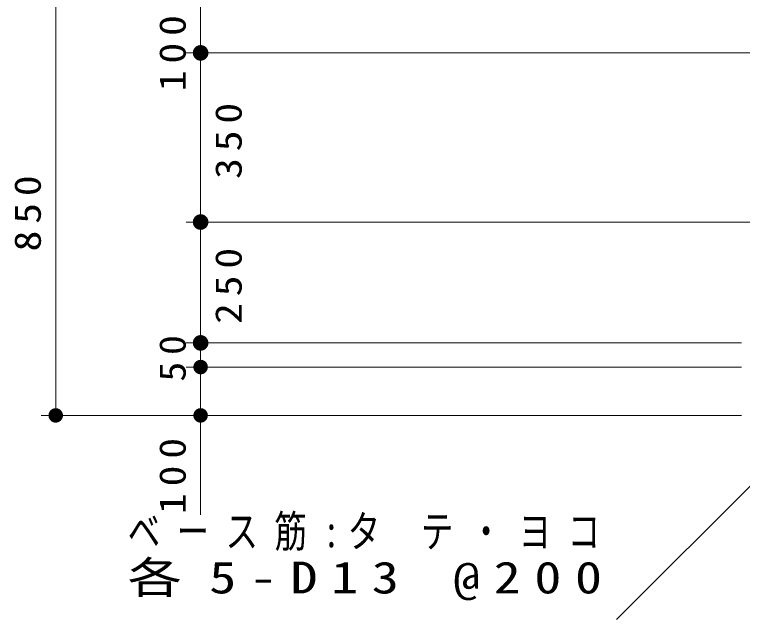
# Model space of a CAD drawing. Units: millimetres on the paper, scale 1:30. Extents: x -385 to 0, y 0 to 267.
# Drawn here: x -174.2 to -123.9, y 83.5 to 125.2 of the extents above; entities that cross this region are included whole.
import ezdxf

# ---------------------------------------------------------------- set-up
doc = ezdxf.new("R2010")
doc.units = ezdxf.units.MM
doc.layers.add('1_30', color=3, linetype='Continuous', lineweight=25)
doc.styles.add('ＭＳ ゴシック', font='')
doc.styles.get('ＭＳ ゴシック').set_extended_font_data('MS Gothic')

# ---------------------------------------------------------------- blocks, each defined once
blk = doc.blocks.new('filled_dot')
at = {"color": 0, "linetype": 'Continuous', "lineweight": -2, "const_width": 1.25}
blk.add_lwpolyline([(-0.625, 0, 1), (0.625, 0, 1)], format="xyb", close=True, dxfattribs=at)

msp = doc.modelspace()

# ---------------------------------------------------------------- linework, layer by layer
at = {"layer": '1_30', "color": 7, "lineweight": 13}
for p, q in [((-171.314, 97.575), (-171.314, 125.909)), ((-161.314, 122.575), (-161.314, 125.909)), ((-122.314, 122.575), (-162.314, 122.575)), ((-122.314, 122.575), (-162.314, 122.575)), ((-161.314, 110.909), (-161.314, 122.575)), ((-122.314, 110.909), (-162.314, 110.909)), ((-161.314, 102.575), (-161.314, 110.909)), ((-111.314, 104.792), (-132.603, 83.504)), ((-123.981, 102.575), (-162.314, 102.575)), ((-161.314, 100.909), (-161.314, 102.575)), ((-123.981, 100.909), (-162.314, 100.909)), ((-161.314, 90.719), (-161.314, 100.909)), ((-123.981, 97.575), (-172.314, 97.575))]:
    msp.add_line(p, q, dxfattribs=at)

# ---------------------------------------------------------------- block references
for p, xscale, yscale, rotation in [((-161.314, 122.575), 0.431, 0.431, 270), ((-161.314, 122.575), 0.4, 0.4, 90), ((-161.314, 110.909), 0.431, 0.431, 270), ((-161.314, 102.575), 0.431, 0.431, 270), ((-161.314, 100.909), 0.4, 0.4, 270), ((-171.314, 97.575), 0.4, 0.4, 90), ((-161.314, 97.575), 0.4, 0.4, 90)]:
    msp.add_blockref('filled_dot', p, dxfattribs=dict(at, xscale=xscale, yscale=yscale, rotation=rotation))

# ---------------------------------------------------------------- texts
at = {"layer": '1_30', "color": 7, "char_height": 1.833, "rotation": 90, "style": 'ＭＳ ゴシック'}
for s, insert, attachment_point in [('\\T1.33;\\W1.15;100', (-162.314, 122.791), 8), ('\\T1.33;\\W1.15;350', (-160.314, 116.742), 2), ('\\T1.33;\\W1.15;850', (-172.314, 111.742), 8), ('\\T1.33;\\W1.15;250', (-160.314, 106.742), 2), ('\\T1.34;\\W1.1;50', (-162.314, 101.742), 8), ('\\T1.33;\\W1.15;100', (-162.314, 93.635), 8)]:
    msp.add_mtext(s, dxfattribs=dict(at, insert=insert, attachment_point=attachment_point))
at = {"layer": '1_30', "color": 7, "char_height": 2.199, "attachment_point": 4, "style": 'ＭＳ ゴシック'}
for s, insert in [('\\T1.5;\\W0.75;ベース筋:タ\\~テ・ヨコ', (-166.349, 89.454)), ('\\T1.5;\\W1.25;各5-D13\\~@200', (-166.349, 86.154))]:
    msp.add_mtext(s, dxfattribs=dict(at, insert=insert))

doc.saveas('drawing.dxf')
